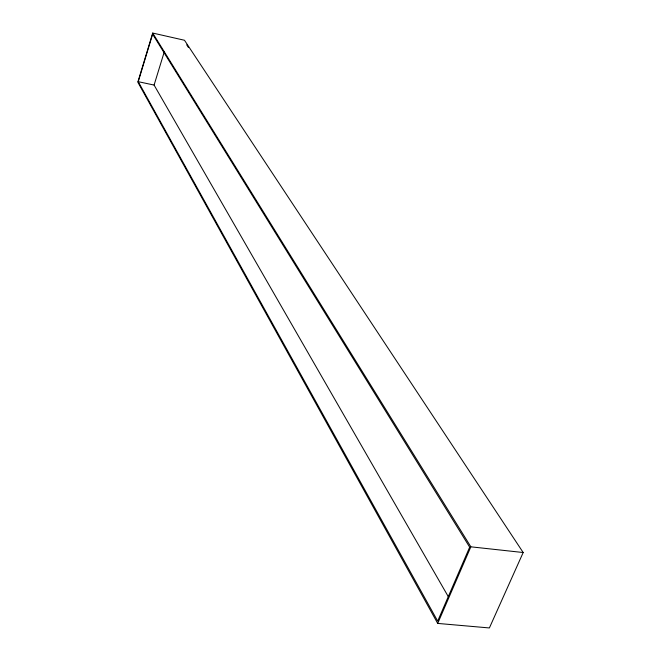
<?xml version="1.0" encoding="UTF-8"?>
<svg xmlns="http://www.w3.org/2000/svg" width="661" height="661" viewBox="0 0 661 661"><rect width="100%" height="100%" fill="white"/><g stroke="black" fill="none" stroke-linecap="round" stroke-linejoin="round"><path stroke-width="0.99" d="M152.691 33.05L137.819 82.179L437.698 623.414L489.388 627.95L523.182 552.522L184.485 40.255L152.691 33.05L470.855 546.821L523.182 552.522M138.248 81.683L152.625 34.198L469.674 547.159L437.681 621.117L138.248 81.683L154.087 85.071L448.257 596.586M154.087 85.071L164.358 51.599M437.698 623.414L470.855 546.821M186.708 44.841L188.41 47.427"/></g></svg>
